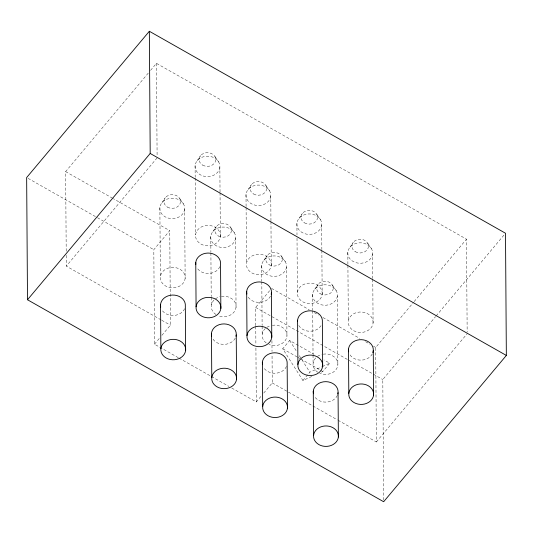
<?xml version="1.0" encoding="UTF-8"?>
<svg xmlns="http://www.w3.org/2000/svg" width="533" height="533" viewBox="0 0 533 533"><rect width="100%" height="100%" fill="white"/><g stroke="black" fill="none" stroke-linecap="round" stroke-linejoin="round"><path stroke-width="0.4" stroke-dasharray="2.67 2" d="M162.039 202.607L165.363 197.603M197.257 160.62L200.581 155.616M212.953 231.482L216.278 226.472M248.165 189.495L251.489 184.485M263.862 260.351L267.186 255.347M299.08 218.363L302.404 213.36M314.776 289.226L318.101 284.216M349.988 247.239L353.312 242.229M66.199 251.216L65.646 171.619L148.441 72.901M150.579 70.356L156.449 63.347L466.502 239.184L467.155 332.039M161.019 319.853L66.305 266.14L157.108 157.868M178.308 357.71L154.477 344.198L153.817 249.677L169.761 230.669L113.362 198.682M154.477 344.198L159.787 337.855M161.912 335.324L170.42 325.183L169.761 230.669M255.767 325.663L255.64 307.421L271.05 289.046M311.752 376.478L302.904 380.469L282.723 348.762L289.652 340.494L313.99 354.298M231.742 388.017L256.3 401.942L261.61 395.599M263.735 393.068L272.243 382.927L272.043 354.738M302.904 380.469L309.84 372.201L321.632 366.884M321.332 372.161L322.805 371.494L329.74 363.226L324.011 359.982M338.035 420.244L376.358 441.97L375.692 347.456L413.621 302.231M414.154 301.598L466.502 239.184M383.647 500.067L382.801 379.536L435.614 316.569M436.147 315.929L504.431 234.513M376.358 441.97L467.161 333.698M322.372 366.551L329.74 363.226M65.646 171.619L112.643 198.276M271.583 288.413L309.18 309.733M314.237 312.604L318.574 315.063M322.918 317.521L359.788 338.435M365.571 341.713L369.909 344.171M373.526 346.223L375.692 347.456M28.096 178.382L96.733 217.304M97.459 217.717L153.817 249.677M255.64 307.421L382.801 379.536M282.723 348.762L297.034 356.877M297.754 357.283L299.899 358.502M300.619 358.909L319.947 369.869M320.659 370.275L322.805 371.494M161.739 320.266L170.42 325.183M272.243 382.927L337.309 419.831M179.028 358.116L210.801 376.138M211.521 376.551L228.857 386.378M367.69 243.168L371.448 248.631M316.782 214.293L320.533 219.763M265.867 185.424L269.625 190.887M332.479 285.148L336.23 290.618M214.959 156.549L218.71 162.019M281.564 256.28L285.322 261.743M230.656 227.404L234.407 232.874M179.741 198.536L183.499 203.999M289.652 340.494L296.674 351.52M299.306 355.658L301.498 359.109M301.938 359.795L309.84 372.201M372.6 253.841A12.432 10.234 -0.4 0 1 353.139 261.463A12.432 10.234 -0.4 0 1 354.891 243.801A12.432 10.234 -0.4 0 1 372.6 253.841L372.774 278.552M372.78 279.372L373.08 323.031A12.432 10.234 -0.4 0 1 353.626 330.66A12.432 10.234 -0.4 0 1 355.378 312.991A12.432 10.234 -0.4 0 1 373.08 323.031M347.822 252.229L347.909 264.588M347.916 265.407L348.309 321.426M337.382 295.828A12.432 10.234 -0.4 0 1 317.928 303.45A12.432 10.234 -0.4 0 1 319.68 285.788A12.432 10.234 -0.4 0 1 337.382 295.828L337.869 365.018M321.685 224.966A12.432 10.234 -0.4 0 1 302.231 232.595A12.432 10.234 -0.4 0 1 303.983 214.926A12.432 10.234 -0.4 0 1 321.685 224.966L321.859 249.677M321.865 250.503L322.172 294.163A12.432 10.234 -0.4 0 1 302.711 301.785A12.432 10.234 -0.4 0 1 304.463 284.122A12.432 10.234 -0.4 0 1 322.172 294.163M312.611 294.216L312.718 309.866M312.724 310.692L313.031 354.345M313.038 355.171L313.091 363.413M296.914 223.354L296.994 234.886M297.014 238.184L297.394 292.55M286.474 266.953A12.432 10.234 -0.4 0 1 267.013 274.582A12.432 10.234 -0.4 0 1 268.765 256.913A12.432 10.234 -0.4 0 1 286.474 266.953L286.954 336.15M271.943 340.647L272.023 351.42M270.777 196.097A12.432 10.234 -0.4 0 1 251.316 203.719A12.432 10.234 -0.4 0 1 253.068 186.057A12.432 10.234 -0.4 0 1 270.777 196.097L270.951 220.809M270.957 221.628L271.257 265.287A12.432 10.234 -0.4 0 1 251.803 272.916A12.432 10.234 -0.4 0 1 253.555 255.247A12.432 10.234 -0.4 0 1 271.257 265.287M261.696 265.341L261.81 280.998M261.81 281.817L262.116 325.476M262.123 326.303L262.183 334.537M255.773 326.489L255.9 344.731M255.92 348.049L256.3 401.942M245.999 194.485L246.086 206.844M246.093 207.663L246.486 263.682M235.559 238.084A12.432 10.234 -0.4 0 1 216.105 245.706A12.432 10.234 -0.4 0 1 217.857 228.044A12.432 10.234 -0.4 0 1 235.559 238.084L236.046 307.274A12.432 10.234 -0.4 0 1 219.476 316.116M219.863 167.222A12.432 10.234 -0.4 0 1 200.408 174.851A12.432 10.234 -0.4 0 1 202.16 157.182A12.432 10.234 -0.4 0 1 219.863 167.222L220.036 191.933M220.042 192.759L220.349 236.419A12.432 10.234 -0.4 0 1 200.888 244.041A12.432 10.234 -0.4 0 1 202.64 226.378A12.432 10.234 -0.4 0 1 220.349 236.419M210.788 236.472L210.895 252.122M210.901 252.948L211.208 296.608M211.215 297.427L211.268 305.669M195.091 165.61L195.171 177.143M195.178 177.969L195.571 234.806M184.651 209.209A12.432 10.234 -0.4 0 1 165.19 216.838A12.432 10.234 -0.4 0 1 166.949 199.169A12.432 10.234 -0.4 0 1 184.651 209.209L185.138 278.406A12.432 10.234 -0.4 0 1 165.676 286.028A12.432 10.234 -0.4 0 1 167.429 268.365A12.432 10.234 -0.4 0 1 185.138 278.406M159.873 207.597L160.36 276.794M156.449 63.347L157.102 156.209M66.225 255.36L66.305 266.14M235.26 338.189A12.432 10.234 -0.4 0 1 224.06 344.378A12.432 10.234 -0.4 0 1 212.614 338.548M270.471 296.201A12.432 10.234 -0.4 0 1 259.271 302.391A12.432 10.234 -0.4 0 1 247.832 296.561M321.033 325.683A12.432 10.234 -0.4 0 1 309.78 331.266A12.432 10.234 -0.4 0 1 298.74 325.436M286.468 366.438A12.432 10.234 -0.4 0 1 275.374 373.24A12.432 10.234 -0.4 0 1 263.529 367.424M337.376 395.313A12.432 10.234 -0.4 0 1 326.289 402.109A12.432 10.234 -0.4 0 1 314.437 396.292M372.294 353.945A12.432 10.234 -0.4 0 1 361.094 360.135A12.432 10.234 -0.4 0 1 349.655 354.305M184.645 308.694A12.432 10.234 -0.4 0 1 173.551 315.496A12.432 10.234 -0.4 0 1 161.706 309.68M219.856 266.707A12.432 10.234 -0.4 0 1 208.769 273.509A12.432 10.234 -0.4 0 1 196.917 267.693M323.251 354.152A12.432 10.234 -0.4 0 1 337.775 365.685A12.432 10.234 -0.4 0 1 319.807 373.327M317.761 372.247A12.432 10.234 -0.4 0 1 316.835 356.883M317.435 356.43A12.432 10.234 -0.4 0 1 321.672 354.485M272.343 325.283A12.432 10.234 -0.4 0 1 286.867 336.816A12.432 10.234 -0.4 0 1 268.892 344.458M266.227 342.946A12.432 10.234 -0.4 0 1 270.764 325.61M221.428 296.408A12.432 10.234 -0.4 0 1 236.046 307.274M215.938 314.503A12.432 10.234 -0.4 0 1 211.428 304.669A12.432 10.234 -0.4 0 1 219.849 296.741M320.213 293.75A8.328 6.856 -0.4 0 0 333.252 288.639A8.328 6.856 -0.4 0 0 321.386 281.91A8.328 6.856 -0.4 0 0 320.213 293.75M355.424 251.763A8.328 6.856 -0.4 0 0 368.463 246.652A8.328 6.856 -0.4 0 0 356.597 239.923A8.328 6.856 -0.4 0 0 355.424 251.763M269.298 264.874A8.328 6.856 -0.4 0 0 282.337 259.771A8.328 6.856 -0.4 0 0 270.478 253.042A8.328 6.856 -0.4 0 0 269.298 264.874M304.516 222.894A8.328 6.856 -0.4 0 0 317.555 217.784A8.328 6.856 -0.4 0 0 305.689 211.055A8.328 6.856 -0.4 0 0 304.516 222.894M167.475 207.13A8.328 6.856 -0.4 0 0 180.514 202.027A8.328 6.856 -0.4 0 0 168.655 195.298A8.328 6.856 -0.4 0 0 167.475 207.13M202.693 165.15A8.328 6.856 -0.4 0 0 215.732 160.04A8.328 6.856 -0.4 0 0 203.866 153.311A8.328 6.856 -0.4 0 0 202.693 165.15M218.39 236.006A8.328 6.856 -0.4 0 0 231.429 230.896A8.328 6.856 -0.4 0 0 219.563 224.166A8.328 6.856 -0.4 0 0 218.39 236.006M253.601 194.019A8.328 6.856 -0.4 0 0 266.64 188.909A8.328 6.856 -0.4 0 0 254.781 182.179A8.328 6.856 -0.4 0 0 253.601 194.019"/><path stroke-width="0.8" d="M149.347 31.267L26.65 177.562L27.503 299.759L383.653 501.733L506.35 355.438L505.497 233.241L149.347 31.267L150.199 153.464L27.503 299.759M150.199 153.464L506.35 355.438M373.273 350.714L373.586 394.993A12.432 10.234 -0.4 0 1 354.125 402.622A12.432 10.234 -0.4 0 1 355.877 384.953A12.432 10.234 -0.4 0 1 373.586 394.993M348.502 349.102L348.809 393.387M338.062 392.694L338.368 436.98A12.432 10.234 -0.4 0 1 318.914 444.609A12.432 10.234 -0.4 0 1 320.666 426.94A12.432 10.234 -0.4 0 1 338.368 436.98M322.672 366.124A12.432 10.234 -0.4 0 0 304.969 356.084A12.432 10.234 -0.4 0 0 303.217 373.746A12.432 10.234 -0.4 0 0 322.672 366.124L322.365 321.839A12.432 10.234 -0.4 0 0 310.173 310.806A12.432 10.234 -0.4 0 0 297.561 321.566M313.284 391.089L313.597 435.374M297.587 320.226L297.9 364.512M287.46 408.111A12.432 10.234 -0.4 0 0 269.751 398.071A12.432 10.234 -0.4 0 0 267.999 415.733A12.432 10.234 -0.4 0 0 287.46 408.111L287.147 363.826A12.432 10.234 -0.4 0 0 274.555 352.793A12.432 10.234 -0.4 0 0 262.416 364.226M271.45 292.97L271.763 337.249A12.432 10.234 -0.4 0 1 252.302 344.878A12.432 10.234 -0.4 0 1 254.054 327.209A12.432 10.234 -0.4 0 1 271.763 337.249M262.376 362.213L262.682 406.499M246.679 291.358L246.986 335.643M236.239 334.951L236.545 379.236A12.432 10.234 -0.4 0 1 217.091 386.865A12.432 10.234 -0.4 0 1 218.843 369.196A12.432 10.234 -0.4 0 1 236.545 379.236M220.849 308.38A12.432 10.234 -0.4 0 0 203.146 298.34A12.432 10.234 -0.4 0 0 201.394 316.002A12.432 10.234 -0.4 0 0 220.849 308.38L220.542 264.095A12.432 10.234 -0.4 0 0 207.943 253.062A12.432 10.234 -0.4 0 0 195.804 264.495M211.461 333.345L211.774 377.63M195.764 262.483L196.077 306.768M185.637 350.368A12.432 10.234 -0.4 0 0 167.928 340.327A12.432 10.234 -0.4 0 0 166.176 357.989A12.432 10.234 -0.4 0 0 185.637 350.368L185.331 306.082A12.432 10.234 -0.4 0 0 172.326 295.062A12.432 10.234 -0.4 0 0 160.713 307.141M160.553 304.47L160.859 348.755M211.621 336.01A12.432 10.234 -0.4 0 1 224.053 323.917A12.432 10.234 -0.4 0 1 235.999 336.276M246.839 294.023A12.432 10.234 -0.4 0 1 259.265 281.93A12.432 10.234 -0.4 0 1 271.217 294.289M348.662 351.767A12.432 10.234 -0.4 0 1 361.494 339.688A12.432 10.234 -0.4 0 1 372.84 352.686M313.444 393.754A12.432 10.234 -0.4 0 1 325.876 381.661A12.432 10.234 -0.4 0 1 337.822 394.02"/></g></svg>
